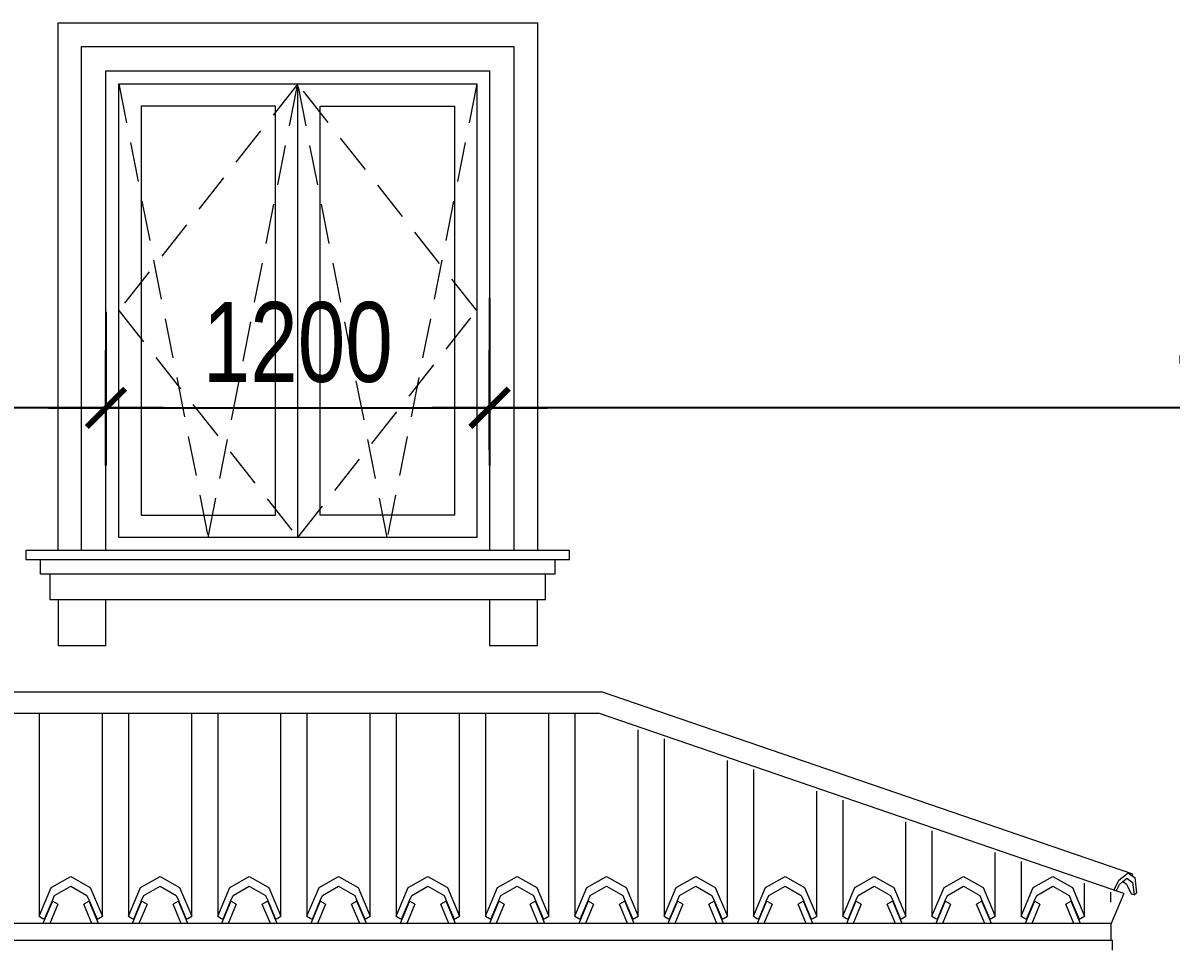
# Model space of a CAD drawing. Header units: millimetres. Extents: x -78046 to 260989, y -99288 to 158505.
# Drawn here: x 244103 to 247696, y 143411 to 146297 of the extents above; entities that cross this region are included whole.
import ezdxf
from ezdxf.xclip import XClip

# ---------------------------------------------------------------- set-up
doc = ezdxf.new("R2010")
doc.units = ezdxf.units.MM
doc.header["$LTSCALE"] = 100
doc.header["$XCLIPFRAME"] = 0
doc.header["$PDMODE"] = 98
doc.linetypes.add('HIDDEN', pattern=[0.375, 0.25, -0.125])
doc.layers.get('Defpoints').update_dxf_attribs({"lineweight": 13})
for name, color, linetype, lineweight in [('-DOOR', 137, 'Continuous', 9), ('-HATCH', 8, 'Continuous', 5), ('-HIDE', 3, 'HIDDEN', 13), ('-LINE1', 7, 'Continuous', 18)]:
    doc.layers.add(name, color=color, linetype=linetype, lineweight=lineweight)
doc.styles.add('AVANH', font='VHAVAN_2.TTF', dxfattribs={"width": 0.8})
doc.dimstyles.new('C_100A3', dxfattribs={"dimscale": 100, "dimtxt": 2.5, "dimasz": 1.2, "dimexe": 1.8, "dimexo": 0, "dimgap": 0.75, "dimtad": 1, "dimdec": 0, "dimzin": 0, "dimdsep": 46, "dimtxsty": 'AVANH', "dimblk": 'ARCHTICK', "dimcen": 0, "dimdle": 1.8, "dimclrd": 256, "dimclre": 256, "dimclrt": 7, "dimadec": 0, "dimazin": 0, "dimtfac": 0.0001, "dimtdec": 0, "dimtix": 1, "dimtmove": 2, "dimatfit": 3, "dimldrblk": 'ARCHTICK', "dimfxl": 1.8, "dimtolj": 1, "dimtzin": 0, "dimarcsym": 0})

# ---------------------------------------------------------------- blocks, each defined once
blk = doc.blocks.new('erte')
for p, q in [((216864.7, -49738), (216864.7, -52249.4)), ((217062.8, -52249.4), (217062.8, -49738)), ((217144.1, -49738), (217144.1, -52249.4)), ((217342.2, -52249.4), (217342.2, -49738)), ((217423.5, -49738), (217423.5, -52249.4)), ((217621.6, -52249.4), (217621.6, -49738)), ((217702.9, -49738), (217702.9, -52249.4)), ((217901, -52249.4), (217901, -49738)), ((217982.3, -49738), (217982.3, -52249.4)), ((218180.4, -52249.4), (218180.4, -49738)), ((218261.7, -49738), (218261.7, -52249.4)), ((218459.8, -52249.4), (218459.8, -49738)), ((218541.1, -49738), (218541.1, -52249.4)), ((218739.2, -52249.4), (218739.2, -49738)), ((218820.5, -49738), (218820.5, -52249.4)), ((219018.6, -52249.4), (219018.6, -49738)), ((219099.9, -49738), (219099.9, -52249.4)), ((219298, -52249.4), (219298, -49738)), ((219379.3, -49738), (219379.3, -52249.4)), ((219577.4, -52249.4), (219577.4, -49738)), ((219658.7, -49738), (219658.7, -52249.4)), ((219856.8, -52249.4), (219856.8, -49738)), ((219938.1, -49738), (219938.1, -52249.4)), ((220136.2, -52249.4), (220136.2, -49738)), ((220217.5, -49738), (220217.5, -52249.4)), ((216902.5, -52159), (216963.7, -52124.5)), ((216963.7, -52124.5), (217024.9, -52159)), ((217181.9, -52159), (217243.1, -52124.5)), ((217243.1, -52124.5), (217304.3, -52159)), ((217461.3, -52159), (217522.5, -52124.5)), ((217522.5, -52124.5), (217583.7, -52159)), ((217740.7, -52159), (217801.9, -52124.5)), ((217801.9, -52124.5), (217863.1, -52159)), ((218020.1, -52159), (218081.3, -52124.5)), ((218081.3, -52124.5), (218142.5, -52159)), ((218299.5, -52159), (218360.7, -52124.5)), ((218360.7, -52124.5), (218421.9, -52159)), ((218578.9, -52159), (218640.1, -52124.5)), ((218640.1, -52124.5), (218701.3, -52159)), ((218858.3, -52159), (218919.5, -52124.5)), ((218919.5, -52124.5), (218980.7, -52159)), ((219137.7, -52159), (219198.9, -52124.5)), ((219198.9, -52124.5), (219260.1, -52159)), ((219417.1, -52159), (219478.3, -52124.5)), ((219478.3, -52124.5), (219539.5, -52159)), ((219696.5, -52159), (219757.7, -52124.5)), ((219757.7, -52124.5), (219818.9, -52159)), ((219975.9, -52159), (220037.1, -52124.5)), ((220037.1, -52124.5), (220098.3, -52159)), ((216864.7, -52249.4), (216902.5, -52159)), ((216913, -52184), (216963.7, -52155.3)), ((216963.7, -52155.3), (217014.5, -52184)), ((217024.9, -52159), (217062.8, -52249.4)), ((217144.1, -52249.4), (217181.9, -52159)), ((217192.4, -52184), (217243.1, -52155.3)), ((217243.1, -52155.3), (217293.9, -52184)), ((217304.3, -52159), (217342.2, -52249.4)), ((217423.5, -52249.4), (217461.3, -52159)), ((217471.8, -52184), (217522.5, -52155.3)), ((217522.5, -52155.3), (217573.3, -52184)), ((217583.7, -52159), (217621.6, -52249.4)), ((217702.9, -52249.4), (217740.7, -52159)), ((217751.2, -52184), (217801.9, -52155.3)), ((217801.9, -52155.3), (217852.7, -52184)), ((217863.1, -52159), (217901, -52249.4)), ((217982.3, -52249.4), (218020.1, -52159)), ((218030.6, -52184), (218081.3, -52155.3)), ((218081.3, -52155.3), (218132.1, -52184)), ((218142.5, -52159), (218180.4, -52249.4)), ((218261.7, -52249.4), (218299.5, -52159)), ((218310, -52184), (218360.7, -52155.3)), ((218360.7, -52155.3), (218411.5, -52184)), ((218421.9, -52159), (218459.8, -52249.4)), ((218541.1, -52249.4), (218578.9, -52159)), ((218589.4, -52184), (218640.1, -52155.3)), ((218640.1, -52155.3), (218690.9, -52184)), ((218701.3, -52159), (218739.2, -52249.4)), ((218820.5, -52249.4), (218858.3, -52159)), ((218868.8, -52184), (218919.5, -52155.3)), ((218919.5, -52155.3), (218970.3, -52184)), ((218980.7, -52159), (219018.6, -52249.4)), ((219099.9, -52249.4), (219137.7, -52159)), ((219148.2, -52184), (219198.9, -52155.3)), ((219198.9, -52155.3), (219249.7, -52184)), ((219260.1, -52159), (219298, -52249.4)), ((219379.3, -52249.4), (219417.1, -52159)), ((219427.6, -52184), (219478.3, -52155.3)), ((219478.3, -52155.3), (219529.1, -52184)), ((219539.5, -52159), (219577.4, -52249.4)), ((219658.7, -52249.4), (219696.5, -52159)), ((219707, -52184), (219757.7, -52155.3)), ((219757.7, -52155.3), (219808.5, -52184)), ((219818.9, -52159), (219856.8, -52249.4)), ((219938.1, -52249.4), (219975.9, -52159)), ((219986.4, -52184), (220037.1, -52155.3)), ((220037.1, -52155.3), (220087.9, -52184)), ((220098.3, -52159), (220136.2, -52249.4)), ((220217.5, -52249.4), (220255.3, -52159)), ((216881.6, -52258.9), (216906.2, -52200.2)), ((216906.2, -52200.2), (216913, -52184)), ((216906.2, -52201.7), (216906.2, -52200.2)), ((217014.5, -52184), (217021.3, -52200.2)), ((217021.3, -52200.2), (217021.3, -52201.7)), ((217021.3, -52200.2), (217045.9, -52258.9)), ((217161, -52258.9), (217185.6, -52200.2)), ((217185.6, -52200.2), (217192.4, -52184)), ((217185.6, -52201.7), (217185.6, -52200.2)), ((217293.9, -52184), (217300.7, -52200.2)), ((217300.7, -52200.2), (217300.7, -52201.7)), ((217300.7, -52200.2), (217325.3, -52258.9)), ((217440.4, -52258.9), (217465, -52200.2)), ((217465, -52200.2), (217471.8, -52184)), ((217465, -52201.7), (217465, -52200.2)), ((217573.3, -52184), (217580.1, -52200.2)), ((217580.1, -52200.2), (217580.1, -52201.7)), ((217580.1, -52200.2), (217604.7, -52258.9)), ((217719.8, -52258.9), (217744.4, -52200.2)), ((217744.4, -52200.2), (217751.2, -52184)), ((217744.4, -52201.7), (217744.4, -52200.2)), ((217852.7, -52184), (217859.5, -52200.2)), ((217859.5, -52200.2), (217859.5, -52201.7)), ((217859.5, -52200.2), (217884.1, -52258.9)), ((217999.2, -52258.9), (218023.8, -52200.2)), ((218023.8, -52200.2), (218030.6, -52184)), ((218023.8, -52201.7), (218023.8, -52200.2)), ((218132.1, -52184), (218138.9, -52200.2)), ((218138.9, -52200.2), (218138.9, -52201.7)), ((218138.9, -52200.2), (218163.5, -52258.9)), ((218278.6, -52258.9), (218303.2, -52200.2)), ((218303.2, -52200.2), (218310, -52184)), ((218303.2, -52201.7), (218303.2, -52200.2)), ((218411.5, -52184), (218418.3, -52200.2)), ((218418.3, -52200.2), (218418.3, -52201.7)), ((218418.3, -52200.2), (218442.9, -52258.9)), ((218558, -52258.9), (218582.6, -52200.2)), ((218582.6, -52200.2), (218589.4, -52184)), ((218582.6, -52201.7), (218582.6, -52200.2)), ((218690.9, -52184), (218697.7, -52200.2)), ((218697.7, -52200.2), (218697.7, -52201.7)), ((218697.7, -52200.2), (218722.3, -52258.9)), ((218837.4, -52258.9), (218862, -52200.2)), ((218862, -52200.2), (218868.8, -52184)), ((218862, -52201.7), (218862, -52200.2)), ((218970.3, -52184), (218977.1, -52200.2)), ((218977.1, -52200.2), (218977.1, -52201.7)), ((218977.1, -52200.2), (219001.7, -52258.9)), ((219116.8, -52258.9), (219141.4, -52200.2)), ((219141.4, -52200.2), (219148.2, -52184)), ((219141.4, -52201.7), (219141.4, -52200.2)), ((219249.7, -52184), (219256.5, -52200.2)), ((219256.5, -52200.2), (219256.5, -52201.7)), ((219256.5, -52200.2), (219281.1, -52258.9)), ((219396.2, -52258.9), (219420.8, -52200.2)), ((219420.8, -52200.2), (219427.6, -52184)), ((219420.8, -52201.7), (219420.8, -52200.2)), ((219529.1, -52184), (219535.9, -52200.2)), ((219535.9, -52200.2), (219535.9, -52201.7)), ((219535.9, -52200.2), (219560.5, -52258.9)), ((219675.6, -52258.9), (219700.2, -52200.2)), ((219700.2, -52200.2), (219707, -52184)), ((219700.2, -52201.7), (219700.2, -52200.2)), ((219808.5, -52184), (219815.3, -52200.2)), ((219815.3, -52200.2), (219815.3, -52201.7)), ((219815.3, -52200.2), (219839.9, -52258.9)), ((219955, -52258.9), (219979.6, -52200.2)), ((219979.6, -52200.2), (219986.4, -52184)), ((219979.6, -52201.7), (219979.6, -52200.2)), ((220087.9, -52184), (220094.7, -52200.2)), ((220094.7, -52200.2), (220094.7, -52201.7)), ((220094.7, -52200.2), (220119.3, -52258.9)), ((216906.2, -52201.7), (216876.9, -52271.6)), ((216923.1, -52211.2), (216897.8, -52271.6)), ((216923.1, -52211.2), (216906.2, -52201.7)), ((217021.3, -52201.7), (217004.4, -52211.2)), ((217029.7, -52271.6), (217004.4, -52211.2)), ((217050.6, -52271.6), (217021.3, -52201.7)), ((217185.6, -52201.7), (217156.3, -52271.6)), ((217202.5, -52211.2), (217177.2, -52271.6)), ((217202.5, -52211.2), (217185.6, -52201.7)), ((217300.7, -52201.7), (217283.8, -52211.2)), ((217309.1, -52271.6), (217283.8, -52211.2)), ((217330, -52271.6), (217300.7, -52201.7)), ((217465, -52201.7), (217435.7, -52271.6)), ((217481.9, -52211.2), (217456.6, -52271.6)), ((217481.9, -52211.2), (217465, -52201.7)), ((217580.1, -52201.7), (217563.2, -52211.2)), ((217588.5, -52271.6), (217563.2, -52211.2)), ((217609.4, -52271.6), (217580.1, -52201.7)), ((217744.4, -52201.7), (217715.1, -52271.6)), ((217761.3, -52211.2), (217736, -52271.6)), ((217761.3, -52211.2), (217744.4, -52201.7)), ((217859.5, -52201.7), (217842.6, -52211.2)), ((217867.9, -52271.6), (217842.6, -52211.2)), ((217888.8, -52271.6), (217859.5, -52201.7)), ((218023.8, -52201.7), (217994.5, -52271.6)), ((218040.7, -52211.2), (218015.4, -52271.6)), ((218040.7, -52211.2), (218023.8, -52201.7)), ((218138.9, -52201.7), (218122, -52211.2)), ((218147.3, -52271.6), (218122, -52211.2)), ((218168.2, -52271.6), (218138.9, -52201.7)), ((218303.2, -52201.7), (218273.9, -52271.6)), ((218320.1, -52211.2), (218294.8, -52271.6)), ((218320.1, -52211.2), (218303.2, -52201.7)), ((218418.3, -52201.7), (218401.4, -52211.2)), ((218426.7, -52271.6), (218401.4, -52211.2)), ((218447.6, -52271.6), (218418.3, -52201.7)), ((218582.6, -52201.7), (218553.3, -52271.6)), ((218599.5, -52211.2), (218574.2, -52271.6)), ((218599.5, -52211.2), (218582.6, -52201.7)), ((218697.7, -52201.7), (218680.8, -52211.2)), ((218706.1, -52271.6), (218680.8, -52211.2)), ((218727, -52271.6), (218697.7, -52201.7)), ((218862, -52201.7), (218832.7, -52271.6)), ((218878.9, -52211.2), (218853.6, -52271.6)), ((218878.9, -52211.2), (218862, -52201.7)), ((218977.1, -52201.7), (218960.2, -52211.2)), ((218985.5, -52271.6), (218960.2, -52211.2)), ((219006.4, -52271.6), (218977.1, -52201.7)), ((219141.4, -52201.7), (219112.1, -52271.6)), ((219158.3, -52211.2), (219133, -52271.6)), ((219158.3, -52211.2), (219141.4, -52201.7)), ((219256.5, -52201.7), (219239.6, -52211.2)), ((219264.9, -52271.6), (219239.6, -52211.2)), ((219285.8, -52271.6), (219256.5, -52201.7)), ((219420.8, -52201.7), (219391.5, -52271.6)), ((219437.7, -52211.2), (219412.4, -52271.6)), ((219437.7, -52211.2), (219420.8, -52201.7)), ((219535.9, -52201.7), (219519, -52211.2)), ((219544.3, -52271.6), (219519, -52211.2)), ((219565.2, -52271.6), (219535.9, -52201.7)), ((219700.2, -52201.7), (219670.9, -52271.6)), ((219717.1, -52211.2), (219691.8, -52271.6)), ((219717.1, -52211.2), (219700.2, -52201.7)), ((219815.3, -52201.7), (219798.4, -52211.2)), ((219823.7, -52271.6), (219798.4, -52211.2)), ((219844.6, -52271.6), (219815.3, -52201.7)), ((219979.6, -52201.7), (219950.3, -52271.6)), ((219996.5, -52211.2), (219971.2, -52271.6)), ((219996.5, -52211.2), (219979.6, -52201.7)), ((220094.7, -52201.7), (220077.8, -52211.2)), ((220103.1, -52271.6), (220077.8, -52211.2)), ((220124, -52271.6), (220094.7, -52201.7)), ((216864.7, -52249.4), (216876.9, -52256.3)), ((216876.9, -52256.3), (216881.6, -52258.9)), ((217045.9, -52258.9), (217050.5, -52256.3)), ((217050.5, -52256.3), (217062.8, -52249.4)), ((217144.1, -52249.4), (217156.3, -52256.3)), ((217156.3, -52256.3), (217161, -52258.9)), ((217325.3, -52258.9), (217329.9, -52256.3)), ((217329.9, -52256.3), (217342.2, -52249.4)), ((217423.5, -52249.4), (217435.7, -52256.3)), ((217435.7, -52256.3), (217440.4, -52258.9)), ((217604.7, -52258.9), (217609.3, -52256.3)), ((217609.3, -52256.3), (217621.6, -52249.4)), ((217702.9, -52249.4), (217715.1, -52256.3)), ((217715.1, -52256.3), (217719.8, -52258.9)), ((217884.1, -52258.9), (217888.7, -52256.3)), ((217888.7, -52256.3), (217901, -52249.4)), ((217982.3, -52249.4), (217994.5, -52256.3)), ((217994.5, -52256.3), (217999.2, -52258.9)), ((218163.5, -52258.9), (218168.1, -52256.3)), ((218168.1, -52256.3), (218180.4, -52249.4)), ((218261.7, -52249.4), (218273.9, -52256.3)), ((218273.9, -52256.3), (218278.6, -52258.9)), ((218442.9, -52258.9), (218447.5, -52256.3)), ((218447.5, -52256.3), (218459.8, -52249.4)), ((218541.1, -52249.4), (218553.3, -52256.3)), ((218553.3, -52256.3), (218558, -52258.9)), ((218722.3, -52258.9), (218726.9, -52256.3)), ((218726.9, -52256.3), (218739.2, -52249.4)), ((218820.5, -52249.4), (218832.7, -52256.3)), ((218832.7, -52256.3), (218837.4, -52258.9)), ((219001.7, -52258.9), (219006.3, -52256.3)), ((219006.3, -52256.3), (219018.6, -52249.4)), ((219099.9, -52249.4), (219112.1, -52256.3)), ((219112.1, -52256.3), (219116.8, -52258.9)), ((219281.1, -52258.9), (219285.7, -52256.3)), ((219285.7, -52256.3), (219298, -52249.4)), ((219379.3, -52249.4), (219391.5, -52256.3)), ((219391.5, -52256.3), (219396.2, -52258.9)), ((219560.5, -52258.9), (219565.1, -52256.3)), ((219565.1, -52256.3), (219577.4, -52249.4)), ((219658.7, -52249.4), (219670.9, -52256.3)), ((219670.9, -52256.3), (219675.6, -52258.9)), ((219839.9, -52258.9), (219844.5, -52256.3)), ((219844.5, -52256.3), (219856.8, -52249.4)), ((219938.1, -52249.4), (219950.3, -52256.3)), ((219950.3, -52256.3), (219955, -52258.9)), ((220119.3, -52258.9), (220123.9, -52256.3)), ((220123.9, -52256.3), (220136.2, -52249.4))]:
    blk.add_line(p, q)
blk = doc.blocks.new('_ARCHTICK')
at = {"const_width": 0.15}
blk.add_lwpolyline([(-0.5, -0.5), (0.5, 0.5)], dxfattribs=at)
blk = doc.blocks.new('*D338')
at = {"layer": 'Defpoints', "lineweight": -2, "transparency": 16777216}
for p, q in [((245563.2, 145436.8), (245563.2, 144912.4)), ((244363, 145392.7), (244363, 144912.4)), ((244183, 145092.4), (245743.2, 145092.4))]:
    blk.add_line(p, q, dxfattribs=at)
at = {"layer": 'Defpoints', "color": 0, "transparency": 16777216}
for p in [(245563.2, 145436.8), (244363, 145392.7), (245563.2, 145092.4)]:
    blk.add_point(p, dxfattribs=at)
at = {"layer": 'Defpoints', "lineweight": -2, "transparency": 16777216, "xscale": 120, "yscale": 120, "zscale": 120, "rotation": 180}
blk.add_blockref('_ARCHTICK', (244363, 145092.4), dxfattribs=at)
at = {"layer": 'Defpoints', "lineweight": -2, "transparency": 16777216, "xscale": 120, "yscale": 120, "zscale": 120}
blk.add_blockref('_ARCHTICK', (245563.2, 145092.4), dxfattribs=at)
at = {"layer": 'Defpoints', "color": 7, "transparency": 16777216, "insert": (244963.1, 145296.7), "char_height": 250, "attachment_point": 5, "style": 'AVANH'}
blk.add_mtext('\\A1;1200', dxfattribs=at)
blk = doc.blocks.new('*D341')
at = {"layer": 'Defpoints', "lineweight": -2, "transparency": 16777216}
for p, q in [((245563.2, 144959.7), (245563.2, 145272.4)), ((250463, 144912.4), (250463, 145272.4)), ((250643, 145092.4), (245383.2, 145092.4))]:
    blk.add_line(p, q, dxfattribs=at)
at = {"layer": 'Defpoints', "color": 0, "transparency": 16777216}
for p in [(245563.2, 145092.4), (245563.2, 144959.7), (250463, 144912.4)]:
    blk.add_point(p, dxfattribs=at)
at = {"layer": 'Defpoints', "lineweight": -2, "transparency": 16777216, "xscale": 120, "yscale": 120, "zscale": 120, "rotation": 180}
blk.add_blockref('_ARCHTICK', (245563.2, 145092.4), dxfattribs=at)
at = {"layer": 'Defpoints', "lineweight": -2, "transparency": 16777216, "xscale": 120, "yscale": 120, "zscale": 120}
blk.add_blockref('_ARCHTICK', (250463, 145092.4), dxfattribs=at)
at = {"layer": 'Defpoints', "color": 7, "transparency": 16777216, "insert": (248013.1, 145296.7), "char_height": 250, "attachment_point": 5, "style": 'AVANH'}
blk.add_mtext('\\A1;4900', dxfattribs=at)
blk = doc.blocks.new('*D331')
at = {"layer": 'Defpoints', "lineweight": -2, "transparency": 16777216}
for p, q in [((241063, 144912.4), (241063, 145272.4)), ((244363, 144912.4), (244363, 145272.4)), ((244543, 145092.4), (240883, 145092.4))]:
    blk.add_line(p, q, dxfattribs=at)
at = {"layer": 'Defpoints', "color": 0, "transparency": 16777216}
for p in [(241063, 145092.4), (241063, 144912.4), (244363, 144912.4)]:
    blk.add_point(p, dxfattribs=at)
at = {"layer": 'Defpoints', "lineweight": -2, "transparency": 16777216, "xscale": 120, "yscale": 120, "zscale": 120, "rotation": 180}
blk.add_blockref('_ARCHTICK', (241063, 145092.4), dxfattribs=at)
at = {"layer": 'Defpoints', "lineweight": -2, "transparency": 16777216, "xscale": 120, "yscale": 120, "zscale": 120}
blk.add_blockref('_ARCHTICK', (244363, 145092.4), dxfattribs=at)
at = {"layer": 'Defpoints', "color": 7, "transparency": 16777216, "insert": (242713, 145296.7), "char_height": 250, "attachment_point": 5, "style": 'AVANH'}
blk.add_mtext('\\A1;3300', dxfattribs=at)

msp = doc.modelspace()

# ---------------------------------------------------------------- linework, layer by layer
at = {"layer": '-DOOR', "lineweight": 9}
msp.add_line((244963.1, 144686.8), (244963.1, 146106.8), dxfattribs=at)
for points in [[(244403, 144686.8), (244403, 146106.8), (245523.2, 146106.8), (245523.2, 144686.8), (244403, 144686.8)], [(244893.1, 146036.8), (244473, 146036.8), (244473, 144756.8), (244893.1, 144756.8)], [(245033.1, 146036.8), (245453.2, 146036.8), (245453.2, 144756.8), (245033.1, 144756.8)]]:
    msp.add_lwpolyline(points, close=True, dxfattribs=at)
at = {"layer": '-HATCH'}
for p, q in [((244286.7, 144646.8), (244286.7, 146223.1)), ((244286.7, 146223.1), (245639.5, 146223.1)), ((245639.5, 146223.1), (245639.5, 144646.8)), ((245768.2, 144616.8), (244158, 144616.8)), ((245738.2, 144571.8), (244188, 144571.8)), ((242972.9, 144137.1), (245904.2, 144137.1)), ((247548.3, 143572.4), (245904.2, 144137.1)), ((241364.1, 143426.9), (247512.5, 143426.9))]:
    msp.add_line(p, q, dxfattribs=at)
at = {"layer": '-HIDE', "ltscale": 5}
msp.add_lwpolyline([(244963.1, 146106.8), (244403, 145396.8), (244963.1, 144686.8), (245523.2, 145396.8)], close=True, dxfattribs=at)
for points in [[(244403, 146106.8), (244683, 144686.8), (244963.1, 146106.8)], [(245523.2, 146106.8), (245243.1, 144686.8), (244963.1, 146106.8)]]:
    msp.add_lwpolyline(points, dxfattribs=at)
at = {"layer": '-LINE1', "color": 0, "lineweight": 20}
for p, q in [((244213, 144646.8), (244213, 146296.8)), ((244213, 146296.8), (245713.2, 146296.8)), ((245713.2, 146296.8), (245713.2, 144646.8)), ((244113, 144616.8), (244113, 144646.8)), ((244113, 144646.8), (245813.2, 144646.8)), ((245813.2, 144616.8), (245813.2, 144646.8)), ((244158, 144616.8), (244113, 144616.8)), ((244158, 144571.8), (244158, 144616.8)), ((245768.2, 144571.8), (245768.2, 144616.8)), ((245813.2, 144616.8), (245768.2, 144616.8)), ((244188, 144571.8), (244158, 144571.8)), ((244188, 144491.8), (244188, 144571.8)), ((245738.2, 144491.8), (245738.2, 144571.8)), ((245768.2, 144571.8), (245738.2, 144571.8)), ((244213, 144491.8), (244188, 144491.8)), ((244213, 144491.8), (244213, 144491)), ((244363, 144491.8), (244213, 144491.8)), ((244213, 144491), (244213, 144347.4)), ((245563.2, 144491.8), (244363, 144491.8)), ((244363, 144347.4), (244363, 144491.8)), ((245563.2, 144492.9), (245713.2, 144492.9)), ((245713.2, 144491.8), (245563.2, 144491.8)), ((245563.2, 144491.8), (245563.2, 144348.6)), ((245738.2, 144491.8), (245713.2, 144491.8)), ((245713.2, 144348.6), (245713.2, 144491.8)), ((244363, 144347.4), (244213, 144347.4)), ((245713.2, 144347.4), (245563.2, 144347.4)), ((242963.4, 144203.1), (245913.6, 144203.1)), ((247575.8, 143633.1), (245913.6, 144203.1)), ((247532.7, 143614.1), (247561.3, 143637.4)), ((247561.3, 143637.4), (247574.4, 143627.9)), ((247517.3, 143581.5), (247532.7, 143614.1)), ((247526.3, 143584), (247534.3, 143600.9)), ((247534.3, 143600.9), (247545, 143609.6)), ((247545, 143609.6), (247554.1, 143617)), ((247545, 143609.6), (247556, 143602)), ((247554.1, 143617), (247558, 143620.2)), ((247556, 143602), (247563.8, 143586.4)), ((247558, 143620.2), (247570.2, 143611.4)), ((247570.3, 143611.4), (247570.3, 143611.7)), ((247570.3, 143611.4), (247575.6, 143607.5)), ((247574.4, 143627.9), (247575.8, 143633.1)), ((247574.4, 143627.9), (247582.5, 143622.1)), ((247575.6, 143607.5), (247580.4, 143567.8)), ((247582.5, 143622.1), (247588.3, 143574.2)), ((247548.3, 143572.4), (247508.4, 143479)), ((247524.2, 143579.4), (247526.3, 143584)), ((247563.8, 143586.4), (247572, 143570.3)), ((247580.4, 143567.8), (247572, 143570.3)), ((247580.4, 143567.8), (247588.3, 143574.2)), ((247508.4, 143478.9), (241355.3, 143478.9)), ((247508.4, 143426.9), (247508.4, 143478.9)), ((247508.4, 143478.9), (247508.4, 143478.9)), ((247508.4, 143426.9), (247512.5, 143426.9)), ((247512.5, 143395.4), (247512.5, 143426.9))]:
    msp.add_line(p, q, dxfattribs=at)
msp.add_lwpolyline([(244363, 144646.8), (244363, 146146.8), (245563.2, 146146.8), (245563.2, 144646.8)], dxfattribs=at)

# ---------------------------------------------------------------- block references
at = {"layer": '-HATCH'}
ref = msp.add_blockref('erte', (27289, 195750.6), dxfattribs=at)
XClip(ref).set_block_clipping_path([(214086.2526541227, -52271.6952814178), (214047.728127484, -52181.5052305912), (215703.8300195085, -51613.4042614382), (218585.1834630647, -51613.4042614382), (220229.290407309, -52178.1475544088), (220189.3293608086, -52271.5479980054)])

# ---------------------------------------------------------------- dimensions: what is measured, and where the dimension line sits
at = {"layer": 'Defpoints', "color": 2}
for base, p1, p2, picture, middle in [((241063, 145092.4), (244363, 144912.4), (241063, 144912.4), '*D331', (242713, 145296.7)), ((245563.2, 145092.4), (244363, 145392.7), (245563.2, 145436.8), '*D338', (244963.1, 145296.7)), ((245563.2, 145092.4), (250463, 144912.4), (245563.2, 144959.7), '*D341', (248013.1, 145296.7))]:
    dim = msp.add_linear_dim(base=base, p1=p1, p2=p2, dimstyle='C_100A3', dxfattribs=at)
    dim.commit()
    dim.dimension.update_dxf_attribs({"geometry": picture, "text_midpoint": middle})

doc.saveas('drawing.dxf')
